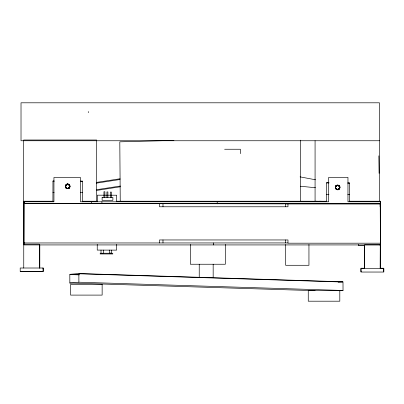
<?xml version="1.0" encoding="UTF-8"?>
<svg xmlns="http://www.w3.org/2000/svg" width="404" height="404" viewBox="0 0 404 404"><rect width="100%" height="100%" fill="white"/><g stroke="black" fill="none" stroke-linecap="round" stroke-linejoin="round"><path stroke-width="0.61" d="M24.023 242.597L23.679 242.541L23.679 201.227L53.247 201.227M52.919 201.768L52.959 180.992L54.116 180.997M82.618 201.823L82.658 181.159L80.335 181.159M97.243 244.415L97.233 250.091L116.605 250.127L116.61 244.445M97.313 201.495L97.329 195.183L116.695 195.218L116.685 201.525M101.01 250.101L101.005 253.343L103.338 253.348L103.343 250.101M103.934 197.369L103.944 191.728L104.888 191.733L104.878 197.374M106.903 197.374L106.914 191.935L107.898 191.94L107.888 197.379M109.302 250.111L109.297 253.116L111.595 253.121L111.6 250.116M110.348 197.379L110.353 192.082L111.373 192.082L111.368 197.384M326.503 201.54L326.533 182.679L328.972 182.684M349.551 201.722L349.586 182.987L347.824 182.982M23.679 242.541L23.841 201.793L53.939 201.793L53.939 177.497L80.472 177.497L80.472 201.793L328.684 201.793L328.684 177.396L347.96 177.396L347.96 201.793L380.411 201.793L380.411 243.193L287.971 243.193L287.971 239.956L159.529 239.956L159.529 242.956L23.841 242.956M65.362 186.678C67.306 178.714 73.942 190.637 66.246 188.213C63.847 186.507 66.741 182.664 69.059 184.542C72.346 187.274 66.079 190.89 65.362 186.678L65.832 186.618M339.91 187.087C337.966 195.056 331.331 183.133 339.027 185.557C341.42 187.264 338.532 191.107 336.214 189.224C332.921 186.496 339.193 182.876 339.91 187.087L339.441 187.153M67.892 184.557L67.953 184.088C70.892 184.401 70.271 189.128 67.352 188.668C64.413 188.355 65.039 183.628 67.953 184.088M335.618 186.234C338.547 182.123 342.365 189.86 337.315 189.683L337.38 189.213M66.766 188.511C64.014 187.451 65.837 183.047 68.539 184.244C71.291 185.305 69.468 189.708 66.766 188.511L66.948 188.072L65.877 186.855M336.734 189.526L336.916 189.087L335.921 188.092L335.482 188.274C336.547 191.031 340.951 189.208 339.754 186.507C338.693 183.749 334.285 185.577 335.482 188.274M338.501 185.254L338.32 185.694L339.315 186.688L339.754 186.507M65.958 185.673L66.948 184.678L66.766 184.244M69.352 187.082L67.892 188.198M335.921 186.688L336.916 185.694L336.734 185.254M339.315 188.092L338.32 189.087L338.501 189.526M66.246 188.213L66.534 187.835L66.064 187.294M69.059 184.542L68.771 184.921L69.246 185.461M336.214 189.224L336.502 188.85L336.027 188.309M339.027 185.557L338.739 185.936L339.209 186.471M66.736 184.79L66.195 185.259L65.822 184.971M68.569 187.966L69.109 187.496L69.488 187.784M336.699 185.8L336.163 186.274L335.785 185.981M338.537 188.981L339.077 188.506L339.451 188.799M65.822 187.784L66.195 187.496M68.357 184.678L69.109 185.259L69.488 184.971M337.315 189.683L335.785 188.799L336.163 188.506M339.451 185.981L339.077 186.274L339.39 186.916M68.13 188.153L68.771 187.835L69.059 188.213M337.143 185.618L336.502 185.936L336.214 185.557M65.519 187.264L65.958 187.082M69.786 185.492L69.352 185.673L69.109 185.259M96.354 182.431L120.049 178.77M96.354 183.158L120.049 179.497M96.667 189.698L120.316 186.047M96.667 190.425L120.316 186.774M69.473 186.138L69.942 186.077M79.27 274.866L69.811 274.569L69.836 283.007L78.891 282.209L343.026 290.466L343.001 282.032L78.866 273.771L78.891 282.209M338.168 282.219L343.001 281.795L78.866 273.533L69.811 274.331L79.27 274.624M339.4 290.784L343.026 290.466M173.917 140.395L119.806 141.829L120.246 201.227M159.529 242.956L287.971 242.93M379.442 140.749L21.018 140.749L21.018 102.803L379.442 102.803L379.442 201.227M224.634 149.248L240.385 149.248L240.385 153.646M82.593 201.227L97.707 201.227M116.463 201.227L326.644 201.227M349.056 201.227L380.548 201.227L380.204 268.231L383.755 268.231L383.755 271.639L383.446 271.639M358.505 201.338L380.295 201.338M45.662 201.465L24.023 201.465L24.023 203.197L23.679 203.202M380.548 202.965L380.209 202.965L380.411 244.925L23.841 244.925L23.841 201.793M380.411 203.616L23.841 203.616L283.729 203.798M285.401 206.772L285.401 203.798L287.971 203.798L287.971 206.772L159.529 206.772L159.529 203.616L287.971 203.798M287.971 203.863L380.411 203.863L380.361 206.358M380.204 242.294L380.548 242.294M364.691 245.657L358.505 245.657L358.505 244.415M42.88 268.16L43.349 268.16L43.349 271.569L20.533 271.569M361.408 271.639L360.939 271.639L360.939 268.231L364.504 268.231L364.494 245.617M201.273 277.583L213.166 277.583L213.166 264.241M52.959 181.179L54.116 181.179M80.335 181.229L82.658 181.234M326.533 182.941L328.967 182.946M347.824 183.052L349.586 183.057M52.939 192.41L54.096 192.415M80.315 192.461L82.638 192.466M326.513 194.546L328.947 194.551M347.804 194.582L349.566 194.587M285.401 203.798L380.361 203.863M100.126 253.232L112.832 253.252M100.126 253.949L112.827 253.97M380.497 242.294L380.411 244.925M320.741 201.394L315.075 201.227L315.075 140.749M319.539 201.227L324.564 201.389M69.836 283.007L315.059 290.673M300.414 186.229L315.463 187.734M339.441 187.633L339.91 187.693M65.362 186.077L65.832 186.138M69.473 186.618L69.942 186.678M300.086 176.876L315.549 179.79M338.739 188.85L339.027 189.224M66.246 184.542L66.534 184.921M335.785 188.799L335.325 187.087M68.357 188.072L68.539 188.511M337.86 189.213L337.921 189.683M67.352 184.088L67.412 184.557M378.831 155.843L379.088 173.336M380.295 204.348L380.295 206.909M380.25 268.635L380.25 244.768L364.539 244.768L364.539 268.635M380.149 204.348L380.149 206.909M380.149 244.673L380.149 245.657M308.944 244.516L308.944 265.287L285.648 265.287L285.648 244.516M300.394 140.193L300.399 201.227M285.401 239.956L285.401 242.93M225.356 244.46L225.356 264.241L190.37 264.241L190.37 244.46M217.201 201.793L217.201 203.798M213.469 242.93L213.469 244.925M199.233 264.241L199.233 277.583M162.984 203.798L162.984 206.772M162.984 239.956L162.984 242.93M101.914 201.793L101.914 203.616M96.652 201.227L96.652 140.011L23.679 140.011L23.679 244.364L24.023 244.364L24.023 201.227M91.683 201.793L91.683 203.616M88.289 111.549L88.289 112.66M39.804 244.92L39.804 268.16M39.471 268.009L39.471 244.142L23.755 244.142L23.755 268.009M102.126 197.369L102.121 200.339L112.883 200.354L112.888 197.384L102.126 197.369M43.021 268.009L20.2 268.009L20.2 271.417L43.021 271.417L43.021 268.009M383.8 268.635L360.979 268.635L360.979 272.044L383.8 272.044L383.8 268.635M102.141 284.431L70.594 284.431L70.594 295.102L102.141 295.102L102.141 284.431M339.809 290.521L308.257 290.521L308.257 301.197L339.809 301.197L339.809 290.521"/></g></svg>
